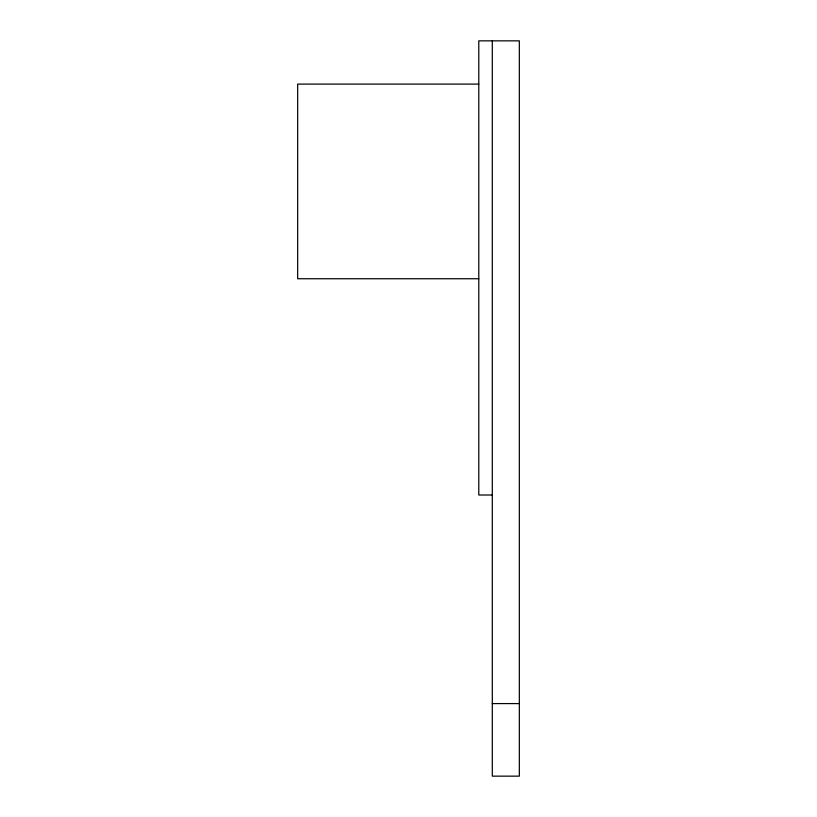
<?xml version="1.0" encoding="UTF-8"?>
<svg xmlns="http://www.w3.org/2000/svg" width="817" height="817" viewBox="0 0 817 817"><rect width="100%" height="100%" fill="white"/><g stroke="black" fill="none" stroke-linecap="round" stroke-linejoin="round"><path stroke-width="1.23" d="M478.782 84.1L297.664 84.1L297.664 278.74L478.782 278.74M492.304 495.01L478.782 495.01L478.782 40.85L519.336 40.85L519.336 776.15L492.304 776.15L492.304 40.85M492.304 703.59L519.336 703.59"/></g></svg>
